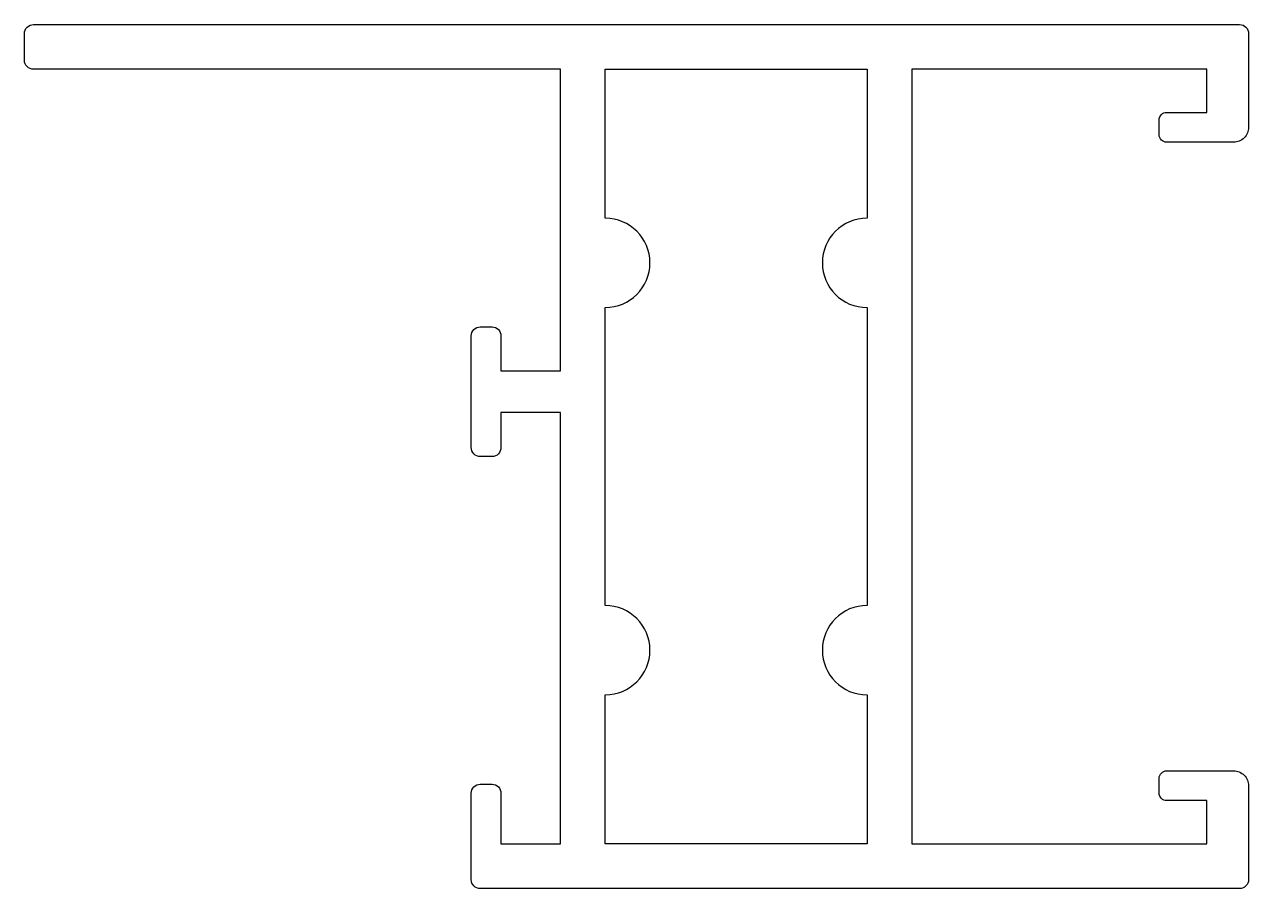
# Model space of a CAD drawing. Extents: x 144.6 to 185.7, y 204.2 to 233.2.
import ezdxf

# ---------------------------------------------------------------- set-up
doc = ezdxf.new("R2010")
doc.units = 0
doc.layers.get('0').update_dxf_attribs({"linetype": 'CONTINUOUS'})

msp = doc.modelspace()

# ---------------------------------------------------------------- linework, layer by layer
for points in [[(185.73, 207.624), (185.73, 204.474, -0.414214), (185.43, 204.174), (159.93, 204.174, -0.414214), (159.63, 204.474), (159.63, 207.374, -0.414214), (159.93, 207.674), (160.33, 207.674, -0.414214), (160.63, 207.374), (160.63, 205.674), (162.63, 205.674), (162.63, 220.149), (160.63, 220.149), (160.63, 218.974, -0.414214), (160.33, 218.674), (159.93, 218.674, -0.414214), (159.63, 218.974), (159.63, 222.724, -0.414214), (159.93, 223.024), (160.33, 223.024, -0.414214), (160.63, 222.724), (160.63, 221.549), (162.63, 221.549), (162.63, 231.674), (144.93, 231.674, -0.414214), (144.63, 231.974), (144.63, 232.874, -0.414214), (144.93, 233.174), (185.43, 233.174, -0.414214), (185.73, 232.874), (185.73, 229.724, -0.414214), (185.23, 229.224), (182.98, 229.224, -0.414214), (182.73, 229.474), (182.73, 229.974, -0.414214), (182.98, 230.224), (184.33, 230.224), (184.33, 231.674), (174.43, 231.674), (174.43, 205.674), (184.33, 205.674), (184.33, 207.124), (182.98, 207.124, -0.414214), (182.73, 207.374), (182.73, 207.874, -0.414214), (182.98, 208.124), (185.23, 208.124, -0.414214)], [(164.13, 205.674), (164.13, 210.674, 1), (164.13, 213.674), (164.13, 223.674, 1), (164.13, 226.674), (164.13, 231.674), (172.92, 231.674), (172.92, 226.674, 1), (172.92, 223.674), (172.92, 213.674, 1), (172.92, 210.674), (172.92, 205.674)]]:
    msp.add_lwpolyline(points, format="xyb", close=True)

doc.saveas('drawing.dxf')
